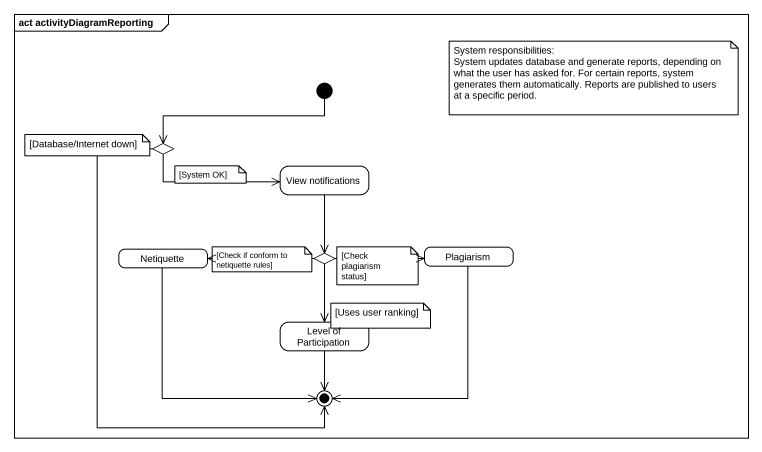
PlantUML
@startuml
mainframe act activityDiagramReporting
hide empty description
state choice1 <<choice>>
state "View notifications" as View_notifications
state Netiquette
state Plagiarism
state choice2 <<choice>>
state "Level of Participation" as Level_of_Participation
[*] -left-> choice1
choice1 -right-> View_notifications
View_notifications --> choice2
choice2 -left-> Netiquette
choice2 -right-> Plagiarism
choice2 --> Level_of_Participation
choice1 --> [*]
Netiquette --> [*]
Plagiarism --> [*]
Level_of_Participation --> [*]
note as N1
  System responsibilities:
  System updates database and generate reports, depending on what the user has asked for. For certain reports, system generates them automatically. Reports are published to users at a specific period.
end note
note as N2
  [Database/Internet down]
end note
note as N3
  [System OK]
end note
note as N4
  [Check if conform to netiquette rules]
end note
note as N5
  [Check plagiarism status]
end note
note as N6
  [Uses user ranking]
end note
@enduml
